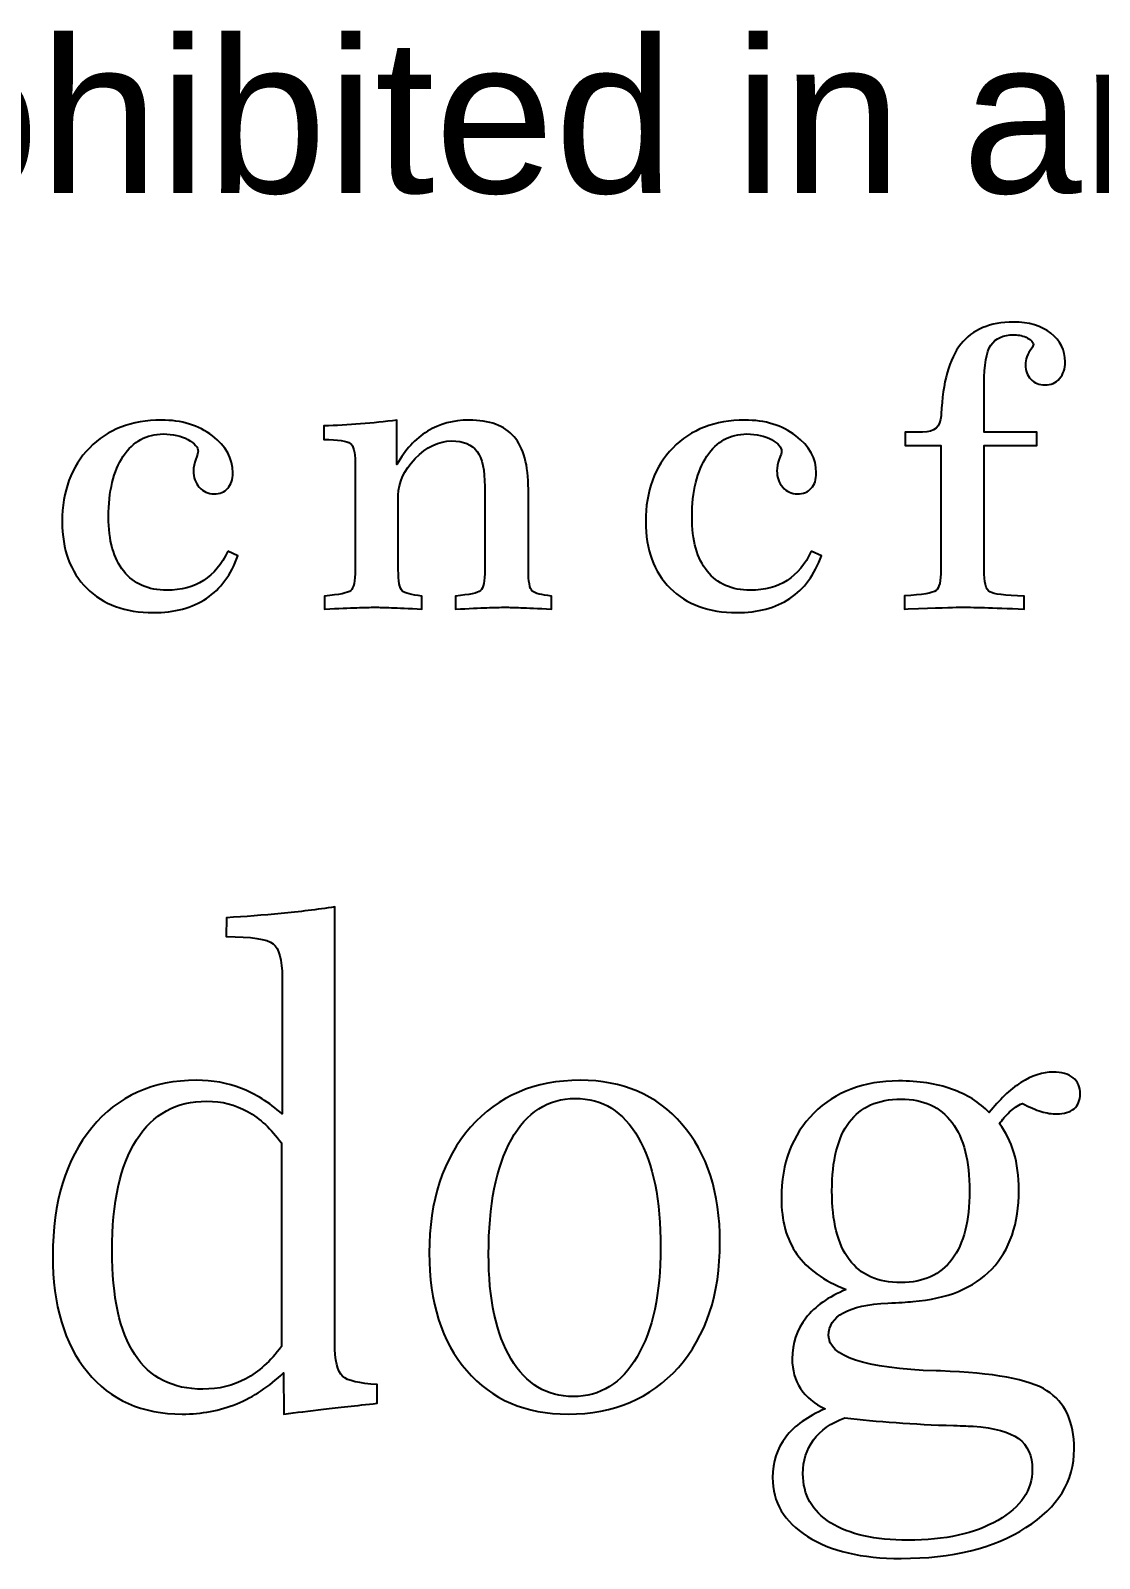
# Model space of a CAD drawing. Header units: millimetres. Extents: x -713 to 709, y -476 to 472.
# Drawn here: x 474.18 to 503.21, y 315.4 to 356.91 of the extents above; entities that cross this region are included whole.
import ezdxf

# ---------------------------------------------------------------- set-up
doc = ezdxf.new("R2010")
doc.units = ezdxf.units.MM
doc.header["$MEASUREMENT"] = 0
doc.layers.add('Livello 1', color=7, linetype='Continuous')
doc.styles.add('0', font='arial.ttf', dxfattribs={"height": 1})

msp = doc.modelspace()

# ---------------------------------------------------------------- linework, layer by layer
at = {"layer": 'Livello 1'}
for points, knots in [([(500.0805, 347.3151), (500.0805, 347.3151), (500.0805, 346.0048), (500.0805, 346.0048), (500.0805, 346.0048), (500.0805, 346.0048), (501.5165, 346.0048), (501.5165, 346.0048), (501.5165, 346.0048), (501.5165, 346.0048), (501.5165, 345.6379), (501.5165, 345.6379), (501.5165, 345.6379), (501.5165, 345.6379), (500.0805, 345.6379), (500.0805, 345.6379), (500.0805, 345.6379), (500.0805, 345.6379), (500.0805, 342.2661), (500.0805, 342.2661), (500.0805, 342.2661), (500.0805, 341.9289), (500.1311, 341.728), (500.2342, 341.6651), (500.2342, 341.6651), (500.3355, 341.6022), (500.6482, 341.5638), (501.1689, 341.5498), (501.1689, 341.5498), (501.1689, 341.5498), (501.1689, 341.1934), (501.1689, 341.1934), (501.1689, 341.1934), (500.7216, 341.2144), (500.3635, 341.2283), (500.0909, 341.2353), (500.0909, 341.2353), (499.8201, 341.2423), (499.586, 341.2458), (499.3869, 341.2458), (499.3869, 341.2458), (499.2471, 341.2458), (498.7929, 341.2301), (498.0207, 341.1986), (498.0207, 341.1986), (498.0207, 341.1986), (497.9193, 341.1934), (497.9193, 341.1934), (497.9193, 341.1934), (497.9193, 341.1934), (497.9193, 341.555), (497.9193, 341.555), (497.9193, 341.555), (498.3998, 341.583), (498.6845, 341.6302), (498.7736, 341.6983), (498.7736, 341.6983), (498.8627, 341.7664), (498.9064, 341.9551), (498.9064, 342.2661), (498.9064, 342.2661), (498.9064, 342.2661), (498.9064, 345.6379), (498.9064, 345.6379), (498.9064, 345.6379), (498.9064, 345.6379), (497.9316, 345.6379), (497.9316, 345.6379), (497.9316, 345.6379), (497.9316, 345.6379), (497.9316, 346.0048), (497.9316, 346.0048), (497.9316, 346.0048), (497.9316, 346.0048), (498.4068, 346.0048), (498.4068, 346.0048), (498.4068, 346.0048), (498.73, 346.0048), (498.8977, 346.1516), (498.9117, 346.4451), (498.9117, 346.4451), (498.9152, 346.4695), (498.9169, 346.4853), (498.9169, 346.4957), (498.9169, 346.4957), (498.9536, 347.3553), (499.1318, 347.986), (499.4463, 348.3896), (499.4463, 348.3896), (499.7625, 348.7914), (500.2394, 348.9923), (500.8789, 348.9923), (500.8789, 348.9923), (501.2982, 348.9923), (501.6371, 348.891), (501.8957, 348.6901), (501.8957, 348.6901), (502.1525, 348.4892), (502.2818, 348.2306), (502.2818, 347.9144), (502.2818, 347.9144), (502.2818, 347.7222), (502.2311, 347.5702), (502.1298, 347.4566), (502.1298, 347.4566), (502.0302, 347.3413), (501.8957, 347.2854), (501.7279, 347.2854), (501.7279, 347.2854), (501.5777, 347.2854), (501.4519, 347.3361), (501.3506, 347.4409), (501.3506, 347.4409), (501.2492, 347.5457), (501.2003, 347.6733), (501.2003, 347.827), (501.2003, 347.827), (501.2003, 347.9738), (501.258, 348.1258), (501.3733, 348.283), (501.3733, 348.283), (501.4047, 348.3302), (501.4187, 348.3616), (501.4187, 348.3756), (501.4187, 348.3756), (501.4187, 348.4402), (501.3663, 348.5014), (501.2615, 348.559), (501.2615, 348.559), (501.1549, 348.6167), (501.0343, 348.6464), (500.8981, 348.6464), (500.8981, 348.6464), (500.5976, 348.6464), (500.3879, 348.5538), (500.2639, 348.3669), (500.2639, 348.3669), (500.1416, 348.1817), (500.0805, 347.8305), (500.0805, 347.3151)], [0, 0, 0, 0, 0.02777778, 0.02777778, 0.02777778, 0.02777778, 0.05555556, 0.05555556, 0.05555556, 0.05555556, 0.08333333, 0.08333333, 0.08333333, 0.08333333, 0.11111111, 0.11111111, 0.11111111, 0.11111111, 0.13888889, 0.13888889, 0.13888889, 0.13888889, 0.16666667, 0.16666667, 0.16666667, 0.16666667, 0.19444444, 0.19444444, 0.19444444, 0.19444444, 0.22222222, 0.22222222, 0.22222222, 0.22222222, 0.25, 0.25, 0.25, 0.25, 0.27777778, 0.27777778, 0.27777778, 0.27777778, 0.30555556, 0.30555556, 0.30555556, 0.30555556, 0.33333333, 0.33333333, 0.33333333, 0.33333333, 0.36111111, 0.36111111, 0.36111111, 0.36111111, 0.38888889, 0.38888889, 0.38888889, 0.38888889, 0.41666667, 0.41666667, 0.41666667, 0.41666667, 0.44444444, 0.44444444, 0.44444444, 0.44444444, 0.47222222, 0.47222222, 0.47222222, 0.47222222, 0.5, 0.5, 0.5, 0.5, 0.52777778, 0.52777778, 0.52777778, 0.52777778, 0.55555556, 0.55555556, 0.55555556, 0.55555556, 0.58333333, 0.58333333, 0.58333333, 0.58333333, 0.61111111, 0.61111111, 0.61111111, 0.61111111, 0.63888889, 0.63888889, 0.63888889, 0.63888889, 0.66666667, 0.66666667, 0.66666667, 0.66666667, 0.69444444, 0.69444444, 0.69444444, 0.69444444, 0.72222222, 0.72222222, 0.72222222, 0.72222222, 0.75, 0.75, 0.75, 0.75, 0.77777778, 0.77777778, 0.77777778, 0.77777778, 0.80555556, 0.80555556, 0.80555556, 0.80555556, 0.83333333, 0.83333333, 0.83333333, 0.83333333, 0.86111111, 0.86111111, 0.86111111, 0.86111111, 0.88888889, 0.88888889, 0.88888889, 0.88888889, 0.91666667, 0.91666667, 0.91666667, 0.91666667, 0.94444444, 0.94444444, 0.94444444, 0.94444444, 1, 1, 1, 1]), ([(479.5377, 342.7658), (479.5377, 342.7658), (479.8137, 342.6435), (479.8137, 342.6435), (479.8137, 342.6435), (479.6303, 342.1298), (479.3455, 341.7437), (478.9594, 341.4869), (478.9594, 341.4869), (478.5733, 341.2283), (478.0928, 341.0991), (477.5146, 341.0991), (477.5146, 341.0991), (476.7546, 341.0991), (476.1519, 341.3209), (475.7081, 341.7647), (475.7081, 341.7647), (475.2643, 342.2084), (475.0425, 342.8094), (475.0425, 343.5712), (475.0425, 343.5712), (475.0425, 344.401), (475.2888, 345.0666), (475.7797, 345.5715), (475.7797, 345.5715), (476.2707, 346.0765), (476.9223, 346.3298), (477.7347, 346.3298), (477.7347, 346.3298), (478.2885, 346.3298), (478.7497, 346.1883), (479.1201, 345.9052), (479.1201, 345.9052), (479.4905, 345.6222), (479.6757, 345.285), (479.6757, 344.8937), (479.6757, 344.8937), (479.6757, 344.7155), (479.6303, 344.5775), (479.5394, 344.4761), (479.5394, 344.4761), (479.4503, 344.3766), (479.3245, 344.3259), (479.1638, 344.3259), (479.1638, 344.3259), (479.0048, 344.3259), (478.8703, 344.3853), (478.7655, 344.5041), (478.7655, 344.5041), (478.6589, 344.6246), (478.6065, 344.7749), (478.6065, 344.9548), (478.6065, 344.9548), (478.6065, 345.0509), (478.6274, 345.154), (478.6711, 345.2641), (478.6711, 345.2641), (478.7131, 345.3759), (478.734, 345.4475), (478.734, 345.4824), (478.734, 345.4824), (478.734, 345.5908), (478.6432, 345.6973), (478.458, 345.7987), (478.458, 345.7987), (478.2745, 345.9017), (478.0509, 345.9524), (477.7889, 345.9524), (477.7889, 345.9524), (477.3311, 345.9524), (476.9695, 345.7515), (476.7022, 345.3497), (476.7022, 345.3497), (476.4349, 344.9461), (476.3004, 344.3958), (476.3004, 343.6969), (476.3004, 343.6969), (476.3004, 343.0593), (476.4384, 342.5683), (476.7127, 342.2242), (476.7127, 342.2242), (476.987, 341.88), (477.3783, 341.707), (477.8867, 341.707), (477.8867, 341.707), (478.271, 341.707), (478.603, 341.7961), (478.8808, 341.9726), (478.8808, 341.9726), (479.1586, 342.1508), (479.3769, 342.4146), (479.5377, 342.7658)], [0, 0, 0, 0, 0.04166667, 0.04166667, 0.04166667, 0.04166667, 0.08333333, 0.08333333, 0.08333333, 0.08333333, 0.125, 0.125, 0.125, 0.125, 0.16666667, 0.16666667, 0.16666667, 0.16666667, 0.20833333, 0.20833333, 0.20833333, 0.20833333, 0.25, 0.25, 0.25, 0.25, 0.29166667, 0.29166667, 0.29166667, 0.29166667, 0.33333333, 0.33333333, 0.33333333, 0.33333333, 0.375, 0.375, 0.375, 0.375, 0.41666667, 0.41666667, 0.41666667, 0.41666667, 0.45833333, 0.45833333, 0.45833333, 0.45833333, 0.5, 0.5, 0.5, 0.5, 0.54166667, 0.54166667, 0.54166667, 0.54166667, 0.58333333, 0.58333333, 0.58333333, 0.58333333, 0.625, 0.625, 0.625, 0.625, 0.66666667, 0.66666667, 0.66666667, 0.66666667, 0.70833333, 0.70833333, 0.70833333, 0.70833333, 0.75, 0.75, 0.75, 0.75, 0.79166667, 0.79166667, 0.79166667, 0.79166667, 0.83333333, 0.83333333, 0.83333333, 0.83333333, 0.875, 0.875, 0.875, 0.875, 0.91666667, 0.91666667, 0.91666667, 0.91666667, 1, 1, 1, 1]), ([(482.9965, 345.1959), (482.9965, 345.4615), (482.9529, 345.6292), (482.8638, 345.6973), (482.8638, 345.6973), (482.7747, 345.7655), (482.5353, 345.8004), (482.1475, 345.8039), (482.1475, 345.8039), (482.1475, 345.8039), (482.1475, 346.1725), (482.1475, 346.1725), (482.1475, 346.1725), (482.4811, 346.1813), (482.8148, 346.2005), (483.145, 346.225), (483.145, 346.225), (483.477, 346.2512), (483.8054, 346.2861), (484.1304, 346.3298), (484.1304, 346.3298), (484.1304, 346.3298), (484.1304, 345.1243), (484.1304, 345.1243), (484.1304, 345.1243), (484.3557, 345.5226), (484.6318, 345.8231), (484.962, 346.0258), (484.962, 346.0258), (485.2904, 346.2284), (485.6678, 346.3298), (486.0906, 346.3298), (486.0906, 346.3298), (486.6462, 346.3298), (487.055, 346.1795), (487.3135, 345.879), (487.3135, 345.879), (487.5738, 345.5803), (487.7031, 345.1033), (487.7031, 344.4534), (487.7031, 344.4534), (487.7031, 344.4534), (487.7031, 342.2609), (487.7031, 342.2609), (487.7031, 342.2609), (487.7031, 341.9411), (487.7381, 341.749), (487.8097, 341.6861), (487.8097, 341.6861), (487.8813, 341.6232), (488.056, 341.5778), (488.3321, 341.5498), (488.3321, 341.5498), (488.3321, 341.5498), (488.3321, 341.1934), (488.3321, 341.1934), (488.3321, 341.1934), (487.9599, 341.2144), (487.6839, 341.2266), (487.5022, 341.2336), (487.5022, 341.2336), (487.3223, 341.2406), (487.179, 341.2441), (487.0724, 341.2441), (487.0724, 341.2441), (486.9466, 341.2441), (486.7807, 341.2406), (486.5763, 341.2336), (486.5763, 341.2336), (486.3719, 341.2248), (486.0871, 341.2126), (485.722, 341.1934), (485.722, 341.1934), (485.722, 341.1934), (485.722, 341.5498), (485.722, 341.5498), (485.722, 341.5498), (486.0993, 341.5847), (486.3264, 341.6337), (486.4033, 341.6983), (486.4033, 341.6983), (486.4802, 341.7629), (486.5186, 341.9516), (486.5186, 342.2609), (486.5186, 342.2609), (486.5186, 342.2609), (486.5186, 344.5251), (486.5186, 344.5251), (486.5186, 344.5251), (486.5186, 344.9723), (486.4487, 345.2903), (486.309, 345.479), (486.309, 345.479), (486.1692, 345.6694), (485.9386, 345.7637), (485.6189, 345.7637), (485.6189, 345.7637), (485.2677, 345.7637), (484.9375, 345.603), (484.6318, 345.2833), (484.6318, 345.2833), (484.3243, 344.9618), (484.1706, 344.6316), (484.1706, 344.2944), (484.1706, 344.2944), (484.1706, 344.2944), (484.1706, 342.2609), (484.1706, 342.2609), (484.1706, 342.2609), (484.1706, 341.9481), (484.2072, 341.7577), (484.2789, 341.6913), (484.2789, 341.6913), (484.3505, 341.6232), (484.527, 341.5778), (484.81, 341.5498), (484.81, 341.5498), (484.81, 341.5498), (484.81, 341.1934), (484.81, 341.1934), (484.81, 341.1934), (484.4483, 341.2144), (484.1741, 341.2266), (483.9854, 341.2336), (483.9854, 341.2336), (483.7984, 341.2406), (483.6499, 341.2441), (483.5399, 341.2441), (483.5399, 341.2441), (483.4106, 341.2441), (483.2446, 341.2406), (483.042, 341.2336), (483.042, 341.2336), (482.8375, 341.2266), (482.5475, 341.2144), (482.1684, 341.1934), (482.1684, 341.1934), (482.1684, 341.1934), (482.1684, 341.5498), (482.1684, 341.5498), (482.1684, 341.5498), (482.5633, 341.5847), (482.8009, 341.6337), (482.8795, 341.7), (482.8795, 341.7), (482.9581, 341.7682), (482.9965, 341.9551), (482.9965, 342.2609), (482.9965, 342.2609), (482.9965, 342.2609), (482.9965, 345.1959), (482.9965, 345.1959)], [0, 0, 0, 0, 0.02564103, 0.02564103, 0.02564103, 0.02564103, 0.05128205, 0.05128205, 0.05128205, 0.05128205, 0.07692308, 0.07692308, 0.07692308, 0.07692308, 0.1025641, 0.1025641, 0.1025641, 0.1025641, 0.12820513, 0.12820513, 0.12820513, 0.12820513, 0.15384615, 0.15384615, 0.15384615, 0.15384615, 0.17948718, 0.17948718, 0.17948718, 0.17948718, 0.20512821, 0.20512821, 0.20512821, 0.20512821, 0.23076923, 0.23076923, 0.23076923, 0.23076923, 0.25641026, 0.25641026, 0.25641026, 0.25641026, 0.28205128, 0.28205128, 0.28205128, 0.28205128, 0.30769231, 0.30769231, 0.30769231, 0.30769231, 0.33333333, 0.33333333, 0.33333333, 0.33333333, 0.35897436, 0.35897436, 0.35897436, 0.35897436, 0.38461538, 0.38461538, 0.38461538, 0.38461538, 0.41025641, 0.41025641, 0.41025641, 0.41025641, 0.43589744, 0.43589744, 0.43589744, 0.43589744, 0.46153846, 0.46153846, 0.46153846, 0.46153846, 0.48717949, 0.48717949, 0.48717949, 0.48717949, 0.51282051, 0.51282051, 0.51282051, 0.51282051, 0.53846154, 0.53846154, 0.53846154, 0.53846154, 0.56410256, 0.56410256, 0.56410256, 0.56410256, 0.58974359, 0.58974359, 0.58974359, 0.58974359, 0.61538462, 0.61538462, 0.61538462, 0.61538462, 0.64102564, 0.64102564, 0.64102564, 0.64102564, 0.66666667, 0.66666667, 0.66666667, 0.66666667, 0.69230769, 0.69230769, 0.69230769, 0.69230769, 0.71794872, 0.71794872, 0.71794872, 0.71794872, 0.74358974, 0.74358974, 0.74358974, 0.74358974, 0.76923077, 0.76923077, 0.76923077, 0.76923077, 0.79487179, 0.79487179, 0.79487179, 0.79487179, 0.82051282, 0.82051282, 0.82051282, 0.82051282, 0.84615385, 0.84615385, 0.84615385, 0.84615385, 0.87179487, 0.87179487, 0.87179487, 0.87179487, 0.8974359, 0.8974359, 0.8974359, 0.8974359, 0.92307692, 0.92307692, 0.92307692, 0.92307692, 0.94871795, 0.94871795, 0.94871795, 0.94871795, 1, 1, 1, 1]), ([(495.3847, 342.7658), (495.3847, 342.7658), (495.6607, 342.6435), (495.6607, 342.6435), (495.6607, 342.6435), (495.4773, 342.1298), (495.1925, 341.7437), (494.8064, 341.4869), (494.8064, 341.4869), (494.4203, 341.2283), (493.9398, 341.0991), (493.3616, 341.0991), (493.3616, 341.0991), (492.6016, 341.0991), (491.9989, 341.3209), (491.5551, 341.7647), (491.5551, 341.7647), (491.1113, 342.2084), (490.8895, 342.8094), (490.8895, 343.5712), (490.8895, 343.5712), (490.8895, 344.401), (491.1358, 345.0666), (491.6267, 345.5715), (491.6267, 345.5715), (492.1177, 346.0765), (492.7693, 346.3298), (493.5817, 346.3298), (493.5817, 346.3298), (494.1355, 346.3298), (494.5967, 346.1883), (494.9671, 345.9052), (494.9671, 345.9052), (495.3375, 345.6222), (495.5227, 345.285), (495.5227, 344.8937), (495.5227, 344.8937), (495.5227, 344.7155), (495.4773, 344.5775), (495.3864, 344.4761), (495.3864, 344.4761), (495.2973, 344.3766), (495.1715, 344.3259), (495.0108, 344.3259), (495.0108, 344.3259), (494.8518, 344.3259), (494.7173, 344.3853), (494.6125, 344.5041), (494.6125, 344.5041), (494.5059, 344.6246), (494.4535, 344.7749), (494.4535, 344.9548), (494.4535, 344.9548), (494.4535, 345.0509), (494.4744, 345.154), (494.5181, 345.2641), (494.5181, 345.2641), (494.5601, 345.3759), (494.581, 345.4475), (494.581, 345.4824), (494.581, 345.4824), (494.581, 345.5908), (494.4902, 345.6973), (494.305, 345.7987), (494.305, 345.7987), (494.1215, 345.9017), (493.8979, 345.9524), (493.6359, 345.9524), (493.6359, 345.9524), (493.1781, 345.9524), (492.8165, 345.7515), (492.5492, 345.3497), (492.5492, 345.3497), (492.2819, 344.9461), (492.1474, 344.3958), (492.1474, 343.6969), (492.1474, 343.6969), (492.1474, 343.0593), (492.2854, 342.5683), (492.5597, 342.2242), (492.5597, 342.2242), (492.834, 341.88), (493.2253, 341.707), (493.7337, 341.707), (493.7337, 341.707), (494.118, 341.707), (494.45, 341.7961), (494.7278, 341.9726), (494.7278, 341.9726), (495.0056, 342.1508), (495.2239, 342.4146), (495.3847, 342.7658)], [0, 0, 0, 0, 0.04166667, 0.04166667, 0.04166667, 0.04166667, 0.08333333, 0.08333333, 0.08333333, 0.08333333, 0.125, 0.125, 0.125, 0.125, 0.16666667, 0.16666667, 0.16666667, 0.16666667, 0.20833333, 0.20833333, 0.20833333, 0.20833333, 0.25, 0.25, 0.25, 0.25, 0.29166667, 0.29166667, 0.29166667, 0.29166667, 0.33333333, 0.33333333, 0.33333333, 0.33333333, 0.375, 0.375, 0.375, 0.375, 0.41666667, 0.41666667, 0.41666667, 0.41666667, 0.45833333, 0.45833333, 0.45833333, 0.45833333, 0.5, 0.5, 0.5, 0.5, 0.54166667, 0.54166667, 0.54166667, 0.54166667, 0.58333333, 0.58333333, 0.58333333, 0.58333333, 0.625, 0.625, 0.625, 0.625, 0.66666667, 0.66666667, 0.66666667, 0.66666667, 0.70833333, 0.70833333, 0.70833333, 0.70833333, 0.75, 0.75, 0.75, 0.75, 0.79166667, 0.79166667, 0.79166667, 0.79166667, 0.83333333, 0.83333333, 0.83333333, 0.83333333, 0.875, 0.875, 0.875, 0.875, 0.91666667, 0.91666667, 0.91666667, 0.91666667, 1, 1, 1, 1])]:
    msp.add_open_spline(points, degree=3, knots=knots, dxfattribs=at)
at = {"layer": 'Livello 1', "color": 22}
for points, knots in [([(481.0157, 331.1797), (481.0157, 331.6683), (480.9333, 331.9767), (480.7684, 332.105), (480.7684, 332.105), (480.6066, 332.2332), (480.1821, 332.2973), (479.495, 332.2973), (479.495, 332.2973), (479.495, 332.2973), (479.5042, 332.8103), (479.5042, 332.8103), (479.5042, 332.8103), (480.0111, 332.8409), (480.5058, 332.8775), (480.9913, 332.9264), (480.9913, 332.9264), (481.4768, 332.9722), (481.9624, 333.0333), (482.4448, 333.1035), (482.4448, 333.1035), (482.4448, 333.1035), (482.4448, 321.2585), (482.4448, 321.2585), (482.4448, 321.2585), (482.4448, 320.7821), (482.5151, 320.4798), (482.6556, 320.3546), (482.6556, 320.3546), (482.796, 320.2294), (483.1105, 320.1561), (483.5991, 320.1317), (483.5991, 320.1317), (483.5991, 320.1317), (483.5991, 319.6187), (483.5991, 319.6187), (483.5991, 319.6187), (483.0159, 319.5576), (482.5304, 319.5057), (482.1425, 319.4599), (482.1425, 319.4599), (481.7547, 319.4141), (481.3944, 319.3683), (481.0616, 319.3255), (481.0616, 319.3255), (481.0616, 319.3255), (481.0524, 320.4431), (481.0524, 320.4431), (481.0524, 320.4431), (480.6646, 320.0706), (480.2401, 319.7927), (479.7821, 319.6064), (479.7821, 319.6064), (479.321, 319.4202), (478.8293, 319.3255), (478.3041, 319.3255), (478.3041, 319.3255), (477.2109, 319.3255), (476.3529, 319.7072), (475.7269, 320.4706), (475.7269, 320.4706), (475.1009, 321.234), (474.7863, 322.2875), (474.7863, 323.6311), (474.7863, 323.6311), (474.7863, 325.0877), (475.1406, 326.245), (475.8459, 327.1062), (475.8459, 327.1062), (476.5544, 327.9642), (477.501, 328.3948), (478.6889, 328.3948), (478.6889, 328.3948), (479.1256, 328.3948), (479.5317, 328.3215), (479.9103, 328.1749), (479.9103, 328.1749), (480.289, 328.0284), (480.6585, 327.7963), (481.0157, 327.4787), (481.0157, 327.4787), (481.0157, 327.4787), (481.0157, 331.1797), (481.0157, 331.1797)], [0, 0, 0, 0, 0.04545455, 0.04545455, 0.04545455, 0.04545455, 0.09090909, 0.09090909, 0.09090909, 0.09090909, 0.13636364, 0.13636364, 0.13636364, 0.13636364, 0.18181818, 0.18181818, 0.18181818, 0.18181818, 0.22727273, 0.22727273, 0.22727273, 0.22727273, 0.27272727, 0.27272727, 0.27272727, 0.27272727, 0.31818182, 0.31818182, 0.31818182, 0.31818182, 0.36363636, 0.36363636, 0.36363636, 0.36363636, 0.40909091, 0.40909091, 0.40909091, 0.40909091, 0.45454545, 0.45454545, 0.45454545, 0.45454545, 0.5, 0.5, 0.5, 0.5, 0.54545455, 0.54545455, 0.54545455, 0.54545455, 0.59090909, 0.59090909, 0.59090909, 0.59090909, 0.63636364, 0.63636364, 0.63636364, 0.63636364, 0.68181818, 0.68181818, 0.68181818, 0.68181818, 0.72727273, 0.72727273, 0.72727273, 0.72727273, 0.77272727, 0.77272727, 0.77272727, 0.77272727, 0.81818182, 0.81818182, 0.81818182, 0.81818182, 0.86363636, 0.86363636, 0.86363636, 0.86363636, 0.90909091, 0.90909091, 0.90909091, 0.90909091, 1, 1, 1, 1]), ([(485.01, 323.7044), (485.01, 325.1305), (485.3855, 326.2695), (486.1337, 327.1184), (486.1337, 327.1184), (486.8818, 327.9703), (487.8743, 328.3948), (489.114, 328.3948), (489.114, 328.3948), (490.2653, 328.3948), (491.1844, 327.9978), (491.8745, 327.2039), (491.8745, 327.2039), (492.5616, 326.4099), (492.9066, 325.3412), (492.9066, 323.9976), (492.9066, 323.9976), (492.9066, 322.5776), (492.531, 321.4447), (491.7768, 320.5958), (491.7768, 320.5958), (491.0226, 319.75), (490.024, 319.3255), (488.7842, 319.3255), (488.7842, 319.3255), (487.6269, 319.3255), (486.7078, 319.7194), (486.0299, 320.5073), (486.0299, 320.5073), (485.3489, 321.2951), (485.01, 322.3608), (485.01, 323.7044)], [0, 0, 0, 0, 0.11111111, 0.11111111, 0.11111111, 0.11111111, 0.22222222, 0.22222222, 0.22222222, 0.22222222, 0.33333333, 0.33333333, 0.33333333, 0.33333333, 0.44444444, 0.44444444, 0.44444444, 0.44444444, 0.55555556, 0.55555556, 0.55555556, 0.55555556, 0.66666667, 0.66666667, 0.66666667, 0.66666667, 0.77777778, 0.77777778, 0.77777778, 0.77777778, 1, 1, 1, 1]), ([(496.3328, 322.7089), (495.7251, 322.9471), (495.2824, 323.2677), (494.9984, 323.6678), (494.9984, 323.6678), (494.7144, 324.0678), (494.5739, 324.5747), (494.5739, 325.1885), (494.5739, 325.1885), (494.5739, 326.1443), (494.8671, 326.9138), (495.4564, 327.5001), (495.4564, 327.5001), (496.0427, 328.0833), (496.8122, 328.3765), (497.7589, 328.3765), (497.7589, 328.3765), (498.3024, 328.3765), (498.7818, 328.3032), (499.1971, 328.1566), (499.1971, 328.1566), (499.6094, 328.01), (499.9514, 327.7963), (500.2201, 327.5153), (500.2201, 327.5153), (500.4888, 327.8665), (500.7758, 328.1383), (501.0782, 328.3307), (501.0782, 328.3307), (501.3835, 328.523), (501.6736, 328.6177), (501.9545, 328.6177), (501.9545, 328.6177), (502.1866, 328.6177), (502.3668, 328.5658), (502.495, 328.462), (502.495, 328.462), (502.6233, 328.3582), (502.6874, 328.2116), (502.6874, 328.0253), (502.6874, 328.0253), (502.6874, 327.8543), (502.6325, 327.7169), (502.5225, 327.6222), (502.5225, 327.6222), (502.4095, 327.5276), (502.2538, 327.4787), (502.0523, 327.4787), (502.0523, 327.4787), (501.921, 327.4787), (501.7805, 327.5031), (501.6309, 327.5459), (501.6309, 327.5459), (501.4812, 327.5917), (501.3133, 327.665), (501.1209, 327.7657), (501.1209, 327.7657), (500.9896, 327.7047), (500.8736, 327.6283), (500.7697, 327.5337), (500.7697, 327.5337), (500.6659, 327.436), (500.5743, 327.3291), (500.498, 327.21), (500.498, 327.21), (500.669, 326.9901), (500.8003, 326.7275), (500.8888, 326.4283), (500.8888, 326.4283), (500.9774, 326.1259), (501.0232, 325.787), (501.0232, 325.4114), (501.0232, 325.4114), (501.0232, 324.4984), (500.7789, 323.7838), (500.2873, 323.2677), (500.2873, 323.2677), (499.7956, 322.7517), (499.0811, 322.4555), (498.1436, 322.3852), (498.1436, 322.3852), (497.9848, 322.3669), (497.7589, 322.3517), (497.4657, 322.3394), (497.4657, 322.3394), (496.3939, 322.2875), (495.8564, 321.9944), (495.8564, 321.463), (495.8564, 321.463), (495.8564, 320.892), (496.8306, 320.5683), (498.7788, 320.4981), (498.7788, 320.4981), (498.7788, 320.4981), (498.8948, 320.4981), (498.8948, 320.4981), (498.8948, 320.4981), (500.3331, 320.4492), (501.295, 320.2721), (501.7866, 319.9607), (501.7866, 319.9607), (502.2782, 319.6522), (502.5256, 319.1209), (502.5256, 318.3728), (502.5256, 318.3728), (502.5256, 317.5086), (502.0889, 316.7971), (501.2156, 316.2413), (501.2156, 316.2413), (500.3422, 315.6825), (499.2124, 315.4046), (497.823, 315.4046), (497.823, 315.4046), (496.7573, 315.4046), (495.9084, 315.6031), (495.2793, 316.0032), (495.2793, 316.0032), (494.6503, 316.4032), (494.3357, 316.9345), (494.3357, 317.6033), (494.3357, 317.6033), (494.3357, 318.0247), (494.4548, 318.3911), (494.693, 318.7026), (494.693, 318.7026), (494.9312, 319.011), (495.2885, 319.2675), (495.7648, 319.469), (495.7648, 319.469), (495.4717, 319.6064), (495.2488, 319.7897), (495.0961, 320.0187), (495.0961, 320.0187), (494.9434, 320.2508), (494.8671, 320.5195), (494.8671, 320.8309), (494.8671, 320.8309), (494.8671, 321.2462), (494.9923, 321.6157), (495.2396, 321.9364), (495.2396, 321.9364), (495.487, 322.2539), (495.8503, 322.5135), (496.3328, 322.7089)], [0, 0, 0, 0, 0.02702703, 0.02702703, 0.02702703, 0.02702703, 0.05405405, 0.05405405, 0.05405405, 0.05405405, 0.08108108, 0.08108108, 0.08108108, 0.08108108, 0.10810811, 0.10810811, 0.10810811, 0.10810811, 0.13513514, 0.13513514, 0.13513514, 0.13513514, 0.16216216, 0.16216216, 0.16216216, 0.16216216, 0.18918919, 0.18918919, 0.18918919, 0.18918919, 0.21621622, 0.21621622, 0.21621622, 0.21621622, 0.24324324, 0.24324324, 0.24324324, 0.24324324, 0.27027027, 0.27027027, 0.27027027, 0.27027027, 0.2972973, 0.2972973, 0.2972973, 0.2972973, 0.32432432, 0.32432432, 0.32432432, 0.32432432, 0.35135135, 0.35135135, 0.35135135, 0.35135135, 0.37837838, 0.37837838, 0.37837838, 0.37837838, 0.40540541, 0.40540541, 0.40540541, 0.40540541, 0.43243243, 0.43243243, 0.43243243, 0.43243243, 0.45945946, 0.45945946, 0.45945946, 0.45945946, 0.48648649, 0.48648649, 0.48648649, 0.48648649, 0.51351351, 0.51351351, 0.51351351, 0.51351351, 0.54054054, 0.54054054, 0.54054054, 0.54054054, 0.56756757, 0.56756757, 0.56756757, 0.56756757, 0.59459459, 0.59459459, 0.59459459, 0.59459459, 0.62162162, 0.62162162, 0.62162162, 0.62162162, 0.64864865, 0.64864865, 0.64864865, 0.64864865, 0.67567568, 0.67567568, 0.67567568, 0.67567568, 0.7027027, 0.7027027, 0.7027027, 0.7027027, 0.72972973, 0.72972973, 0.72972973, 0.72972973, 0.75675676, 0.75675676, 0.75675676, 0.75675676, 0.78378378, 0.78378378, 0.78378378, 0.78378378, 0.81081081, 0.81081081, 0.81081081, 0.81081081, 0.83783784, 0.83783784, 0.83783784, 0.83783784, 0.86486486, 0.86486486, 0.86486486, 0.86486486, 0.89189189, 0.89189189, 0.89189189, 0.89189189, 0.91891892, 0.91891892, 0.91891892, 0.91891892, 0.94594595, 0.94594595, 0.94594595, 0.94594595, 1, 1, 1, 1]), ([(480.9974, 321.1607), (480.9974, 321.1607), (480.9974, 326.6909), (480.9974, 326.6909), (480.9974, 326.6909), (480.7195, 327.0726), (480.4142, 327.3566), (480.0783, 327.5459), (480.0783, 327.5459), (479.7424, 327.7322), (479.3729, 327.8268), (478.9729, 327.8268), (478.9729, 327.8268), (478.1423, 327.8268), (477.5041, 327.4787), (477.0613, 326.7794), (477.0613, 326.7794), (476.6185, 326.0832), (476.3987, 325.0755), (476.3987, 323.7594), (476.3987, 323.7594), (476.3987, 322.5074), (476.6032, 321.5669), (477.0124, 320.9409), (477.0124, 320.9409), (477.4247, 320.3149), (478.0415, 320.0034), (478.866, 320.0034), (478.866, 320.0034), (479.2966, 320.0034), (479.6844, 320.0981), (480.0294, 320.2843), (480.0294, 320.2843), (480.3745, 320.4737), (480.6982, 320.7638), (480.9974, 321.1607)], [0, 0, 0, 0, 0.1, 0.1, 0.1, 0.1, 0.2, 0.2, 0.2, 0.2, 0.3, 0.3, 0.3, 0.3, 0.4, 0.4, 0.4, 0.4, 0.5, 0.5, 0.5, 0.5, 0.6, 0.6, 0.6, 0.6, 0.7, 0.7, 0.7, 0.7, 0.8, 0.8, 0.8, 0.8, 1, 1, 1, 1]), ([(488.9766, 327.9001), (488.2346, 327.9001), (487.6544, 327.5276), (487.2422, 326.7855), (487.2422, 326.7855), (486.8299, 326.0435), (486.6223, 325.0053), (486.6223, 323.6678), (486.6223, 323.6678), (486.6223, 322.4494), (486.8269, 321.5027), (487.233, 320.8218), (487.233, 320.8218), (487.6391, 320.1408), (488.2041, 319.8019), (488.9217, 319.8019), (488.9217, 319.8019), (489.6545, 319.8019), (490.2317, 320.1622), (490.6561, 320.8859), (490.6561, 320.8859), (491.0806, 321.6066), (491.2943, 322.5929), (491.2943, 323.8479), (491.2943, 323.8479), (491.2943, 325.1366), (491.0928, 326.1321), (490.6867, 326.8405), (490.6867, 326.8405), (490.2836, 327.5459), (489.7125, 327.9001), (488.9766, 327.9001)], [0, 0, 0, 0, 0.11111111, 0.11111111, 0.11111111, 0.11111111, 0.22222222, 0.22222222, 0.22222222, 0.22222222, 0.33333333, 0.33333333, 0.33333333, 0.33333333, 0.44444444, 0.44444444, 0.44444444, 0.44444444, 0.55555556, 0.55555556, 0.55555556, 0.55555556, 0.66666667, 0.66666667, 0.66666667, 0.66666667, 0.77777778, 0.77777778, 0.77777778, 0.77777778, 1, 1, 1, 1]), ([(497.823, 322.8983), (498.4307, 322.8983), (498.8948, 323.109), (499.2093, 323.5334), (499.2093, 323.5334), (499.5269, 323.9579), (499.6857, 324.5747), (499.6857, 325.387), (499.6857, 325.387), (499.6857, 326.2023), (499.5269, 326.8222), (499.2093, 327.2466), (499.2093, 327.2466), (498.8948, 327.6711), (498.4307, 327.8818), (497.823, 327.8818), (497.823, 327.8818), (497.1939, 327.8818), (496.7237, 327.6741), (496.4153, 327.2558), (496.4153, 327.2558), (496.1038, 326.8374), (495.9481, 326.2145), (495.9481, 325.387), (495.9481, 325.387), (495.9481, 324.5625), (496.1038, 323.9426), (496.4153, 323.5242), (496.4153, 323.5242), (496.7237, 323.1059), (497.1939, 322.8983), (497.823, 322.8983)], [0, 0, 0, 0, 0.11111111, 0.11111111, 0.11111111, 0.11111111, 0.22222222, 0.22222222, 0.22222222, 0.22222222, 0.33333333, 0.33333333, 0.33333333, 0.33333333, 0.44444444, 0.44444444, 0.44444444, 0.44444444, 0.55555556, 0.55555556, 0.55555556, 0.55555556, 0.66666667, 0.66666667, 0.66666667, 0.66666667, 0.77777778, 0.77777778, 0.77777778, 0.77777778, 1, 1, 1, 1]), ([(496.2962, 319.2278), (495.9206, 319.0843), (495.6366, 318.8827), (495.4473, 318.6232), (495.4473, 318.6232), (495.2549, 318.3636), (495.1602, 318.0582), (495.1602, 317.7071), (495.1602, 317.7071), (495.1602, 317.133), (495.4106, 316.6902), (495.9114, 316.3726), (495.9114, 316.3726), (496.4122, 316.0581), (497.1145, 315.8993), (498.0154, 315.8993), (498.0154, 315.8993), (499.017, 315.8993), (499.8323, 316.0795), (500.4552, 316.4398), (500.4552, 316.4398), (501.0782, 316.8001), (501.3896, 317.2612), (501.3896, 317.8231), (501.3896, 317.8231), (501.3896, 318.1987), (501.2644, 318.4766), (501.0171, 318.6598), (501.0171, 318.6598), (500.7697, 318.843), (500.3606, 318.953), (499.7865, 318.9957), (499.7865, 318.9957), (499.6918, 319.0018), (499.5147, 319.0079), (499.2521, 319.014), (499.2521, 319.014), (498.1528, 319.0507), (497.1695, 319.1209), (496.2962, 319.2278)], [0, 0, 0, 0, 0.09090909, 0.09090909, 0.09090909, 0.09090909, 0.18181818, 0.18181818, 0.18181818, 0.18181818, 0.27272727, 0.27272727, 0.27272727, 0.27272727, 0.36363636, 0.36363636, 0.36363636, 0.36363636, 0.45454545, 0.45454545, 0.45454545, 0.45454545, 0.54545455, 0.54545455, 0.54545455, 0.54545455, 0.63636364, 0.63636364, 0.63636364, 0.63636364, 0.72727273, 0.72727273, 0.72727273, 0.72727273, 0.81818182, 0.81818182, 0.81818182, 0.81818182, 1, 1, 1, 1])]:
    msp.add_open_spline(points, degree=3, knots=knots, dxfattribs=at)

# ---------------------------------------------------------------- texts
at = {"layer": 'Livello 1', "style": '0'}
msp.add_text('is strictly prohibited in any format', height=4.190688, dxfattribs=at).set_placement((441.89407, 352.49851))

doc.saveas('drawing.dxf')
